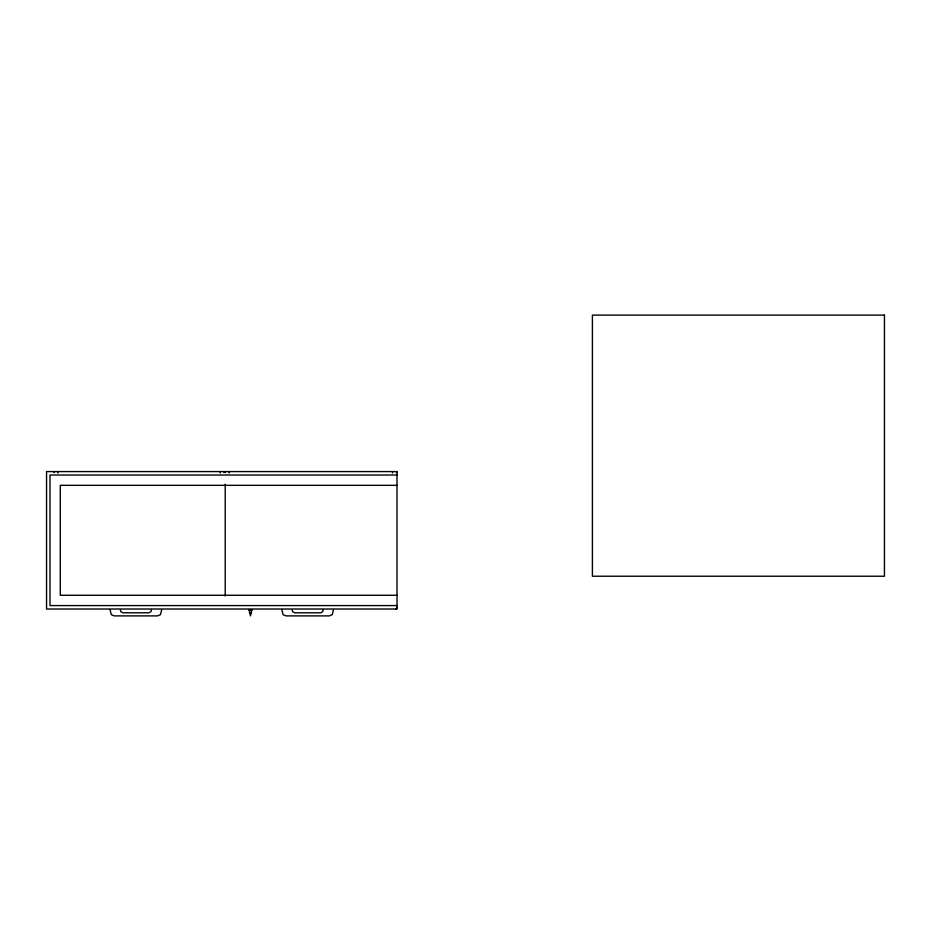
<?xml version="1.0" encoding="UTF-8"?>
<svg xmlns="http://www.w3.org/2000/svg" width="931" height="931" viewBox="0 0 931 931"><rect width="100%" height="100%" fill="white"/><g stroke="black" fill="none" stroke-linecap="round" stroke-linejoin="round"><path stroke-width="1.4" d="M251.836 609.945L250.474 615.891L249.112 609.945M54.452 471.586L53.963 472.506M225.744 471.586L225.255 472.506M395.966 609.014L397.002 607.99M397.002 475.019L49.983 475.019L49.983 605.581L397.002 605.581M397.002 485.33L60.294 485.33L60.294 595.27L397.002 595.27M249.159 610.387L251.801 610.387M249.38 612.796L251.579 612.796M397.002 472.611L395.966 471.586M224.173 472.506L223.684 471.586M392.533 471.586L392.533 472.96M333.438 609.945L332.227 614.681L329.318 615.891L286.026 615.891L283.105 614.681L281.895 609.945M323.127 609.945L322.801 611.597L320.718 612.796L294.615 612.796L292.532 611.597L292.206 609.945M229.177 471.586L229.177 472.96M225.209 484.213L225.209 595.991M220.251 471.586L220.251 472.96M161.645 609.945L160.435 614.681L157.525 615.891L114.234 615.891L111.313 614.681L110.114 609.945M151.346 609.945L151.02 611.597L148.937 612.796L122.822 612.796L120.739 611.597L120.413 609.945M57.885 471.586L57.885 472.96M884.45 315.109L592.407 315.109L592.407 576.231L884.45 576.231L884.45 315.109M397.002 471.586L46.55 471.586L46.55 609.014L397.002 609.014L397.002 471.586"/></g></svg>
